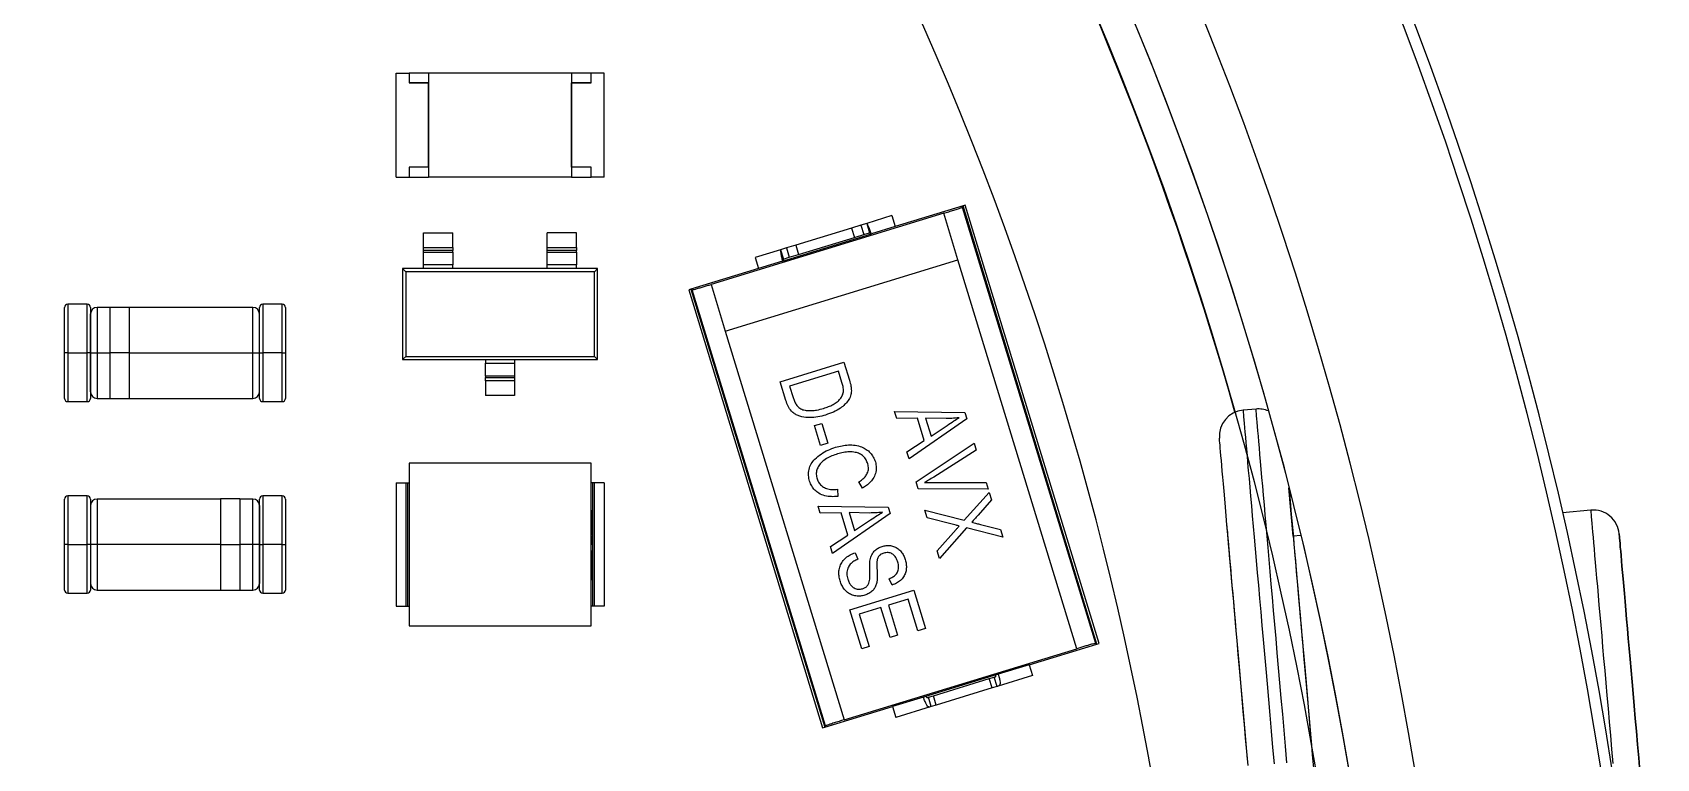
# Model space of a CAD drawing. Header units: millimetres. Extents: x 464 to 694, y 328 to 578.
# Drawn here: x 642.64 to 692.62, y 481.97 to 504.31 of the extents above; entities that cross this region are included whole.
import ezdxf

# ---------------------------------------------------------------- set-up
doc = ezdxf.new("R2010")
doc.units = ezdxf.units.MM

msp = doc.modelspace()

# ---------------------------------------------------------------- linework, layer by layer
at = {"color": 7, "linetype": 'Continuous', "lineweight": 25}
for p, q in [((653.831, 503.064), (653.831, 503.064)), ((653.831, 503.064), (653.931, 503.064)), ((653.831, 503.064), (654.231, 503.064)), ((653.831, 499.864), (653.831, 503.064)), ((653.931, 503.064), (653.931, 503.064)), ((653.931, 503.064), (654.231, 503.064)), ((654.231, 503.064), (654.231, 502.764)), ((654.831, 503.064), (654.231, 503.064)), ((654.831, 503.064), (654.231, 503.064)), ((654.831, 503.064), (654.831, 499.864)), ((659.231, 503.064), (654.831, 503.064)), ((659.231, 503.064), (654.831, 503.064)), ((659.231, 503.064), (659.231, 499.864)), ((659.831, 503.064), (659.231, 503.064)), ((659.831, 503.064), (659.231, 503.064)), ((660.231, 503.064), (659.831, 503.064)), ((659.831, 502.764), (659.831, 503.064)), ((660.131, 503.064), (659.831, 503.064)), ((660.131, 503.064), (660.131, 503.064)), ((660.231, 503.064), (660.131, 503.064)), ((660.231, 499.864), (660.231, 503.064)), ((660.231, 503.064), (660.231, 503.064)), ((654.231, 502.764), (654.831, 502.764)), ((654.831, 502.764), (654.231, 502.764)), ((654.831, 500.164), (654.831, 502.764)), ((659.231, 500.164), (659.231, 502.764)), ((659.231, 502.764), (659.831, 502.764)), ((659.831, 502.764), (659.231, 502.764)), ((653.831, 499.864), (654.231, 499.864)), ((654.831, 500.164), (654.231, 500.164)), ((654.231, 500.164), (654.231, 499.864)), ((654.231, 499.864), (654.831, 499.864)), ((659.231, 499.864), (654.831, 499.864)), ((659.831, 500.164), (659.231, 500.164)), ((659.231, 499.864), (659.831, 499.864)), ((659.831, 499.864), (659.831, 500.164)), ((660.231, 499.864), (659.831, 499.864)), ((671.281, 498.979), (669.197, 498.341)), ((671.258, 498.936), (671.281, 498.979)), ((671.258, 498.936), (675.361, 485.518)), ((671.348, 498.999), (671.281, 498.979)), ((675.404, 485.495), (671.281, 498.979)), ((675.471, 485.515), (671.348, 498.999)), ((670.686, 498.75), (663.526, 496.561)), ((668.135, 498.383), (667.851, 498.296)), ((668.315, 498.438), (668.135, 498.383)), ((668.135, 498.383), (668.223, 498.096)), ((668.315, 498.438), (668.403, 498.151)), ((669.094, 498.676), (668.318, 498.439)), ((669.197, 498.341), (668.461, 498.116)), ((669.094, 498.676), (669.197, 498.341)), ((671.124, 497.315), (670.686, 498.75)), ((654.68, 498.146), (655.58, 498.146)), ((654.68, 497.7), (654.68, 498.146)), ((655.58, 497.7), (655.58, 498.146)), ((659.38, 498.146), (658.48, 498.146)), ((658.48, 497.7), (658.48, 498.146)), ((659.38, 497.7), (659.38, 498.146)), ((665.724, 497.279), (668.461, 498.116)), ((667.851, 498.296), (666.13, 497.77)), ((666.217, 497.483), (667.939, 498.009)), ((667.851, 498.296), (667.939, 498.009)), ((667.939, 498.009), (668.223, 498.096)), ((668.223, 498.096), (668.403, 498.151)), ((654.68, 497.7), (655.58, 497.7)), ((654.68, 497.601), (654.68, 497.7)), ((655.58, 497.601), (654.68, 497.601)), ((654.68, 497.557), (654.68, 497.601)), ((654.68, 497.557), (655.58, 497.557)), ((654.68, 497.16), (654.68, 497.557)), ((655.58, 497.7), (655.58, 497.601)), ((655.58, 497.557), (655.58, 497.601)), ((655.58, 497.557), (655.58, 497.16)), ((658.48, 497.7), (659.38, 497.7)), ((658.48, 497.601), (658.48, 497.7)), ((659.38, 497.601), (658.48, 497.601)), ((658.48, 497.557), (658.48, 497.601)), ((658.48, 497.16), (658.48, 497.557)), ((658.48, 497.557), (659.38, 497.557)), ((659.38, 497.7), (659.38, 497.601)), ((659.38, 497.557), (659.38, 497.601)), ((659.38, 497.557), (659.38, 497.16)), ((665.662, 497.627), (664.887, 497.389)), ((664.887, 497.389), (664.989, 497.055)), ((665.846, 497.683), (665.666, 497.628)), ((665.666, 497.628), (665.754, 497.341)), ((665.754, 497.341), (665.934, 497.396)), ((666.13, 497.77), (665.846, 497.683)), ((665.846, 497.683), (665.934, 497.396)), ((665.934, 497.396), (666.217, 497.483)), ((666.13, 497.77), (666.217, 497.483)), ((654.127, 496.95), (654.03, 497.046)), ((654.03, 497.046), (654.03, 494.246)), ((654.68, 497.046), (654.03, 497.046)), ((654.127, 496.95), (654.127, 494.343)), ((659.934, 496.95), (654.127, 496.95)), ((655.58, 497.16), (654.68, 497.16)), ((654.68, 497.046), (654.68, 497.16)), ((655.58, 497.046), (654.68, 497.046)), ((655.58, 497.046), (655.58, 497.16)), ((658.48, 497.046), (655.58, 497.046)), ((658.48, 497.046), (658.48, 497.16)), ((659.38, 497.16), (658.48, 497.16)), ((659.38, 497.046), (658.48, 497.046)), ((659.38, 497.046), (659.38, 497.16)), ((660.03, 497.046), (659.38, 497.046)), ((659.934, 496.95), (660.03, 497.046)), ((659.934, 494.343), (659.934, 496.95)), ((660.03, 494.246), (660.03, 497.046)), ((664.989, 497.055), (662.904, 496.417)), ((663.965, 495.126), (671.124, 497.315)), ((665.724, 497.279), (664.989, 497.055)), ((674.782, 485.351), (671.124, 497.315)), ((662.904, 496.417), (662.837, 496.397)), ((662.837, 496.397), (666.96, 482.913)), ((662.947, 496.394), (662.904, 496.417)), ((662.904, 496.417), (667.027, 482.933)), ((667.049, 482.977), (662.947, 496.394)), ((663.526, 496.561), (663.965, 495.126)), ((643.625, 494.453), (643.625, 495.853)), ((644.325, 495.953), (643.725, 495.953)), ((643.725, 495.953), (643.725, 494.453)), ((644.325, 494.453), (644.325, 495.953)), ((644.425, 495.853), (644.425, 494.453)), ((645.027, 495.853), (644.627, 495.853)), ((644.627, 495.853), (644.627, 494.453)), ((645.627, 495.855), (645.027, 495.855)), ((645.027, 494.453), (645.027, 495.855)), ((645.627, 494.453), (645.627, 495.855)), ((649.427, 495.853), (645.627, 495.853)), ((649.427, 494.453), (649.427, 495.853)), ((649.629, 494.453), (649.629, 495.853)), ((650.329, 495.953), (649.729, 495.953)), ((649.729, 495.953), (649.729, 494.453)), ((650.329, 494.453), (650.329, 495.953)), ((650.429, 495.853), (650.429, 494.453)), ((644.427, 495.653), (644.425, 495.653)), ((644.427, 494.453), (644.427, 495.653)), ((649.629, 495.653), (649.627, 495.653)), ((649.627, 494.453), (649.627, 495.653)), ((650.431, 495.075), (650.429, 495.075)), ((650.431, 495.029), (650.429, 495.029)), ((650.431, 495.012), (650.429, 495.012)), ((650.431, 494.966), (650.429, 494.966)), ((650.431, 494.959), (650.429, 494.959)), ((650.431, 494.94), (650.429, 494.94)), ((650.431, 494.923), (650.429, 494.923)), ((650.431, 494.876), (650.429, 494.876)), ((650.431, 494.859), (650.429, 494.859)), ((650.431, 495.075), (650.431, 495.029)), ((650.431, 495.029), (650.431, 495.012)), ((650.431, 495.012), (650.431, 494.966)), ((650.431, 494.923), (650.431, 494.876)), ((650.431, 494.876), (650.431, 494.859)), ((650.431, 494.859), (650.431, 494.813)), ((663.965, 495.126), (667.622, 483.162)), ((643.725, 494.453), (643.625, 494.453)), ((643.625, 493.053), (643.625, 494.453)), ((643.725, 494.453), (644.325, 494.453)), ((643.725, 494.453), (643.725, 492.953)), ((644.425, 494.453), (644.325, 494.453)), ((644.325, 492.953), (644.325, 494.453)), ((644.425, 494.453), (644.425, 493.053)), ((644.425, 494.453), (644.427, 494.453)), ((644.427, 494.453), (644.627, 494.453)), ((644.427, 493.253), (644.427, 494.453)), ((644.627, 494.453), (645.027, 494.453)), ((644.627, 494.453), (644.627, 493.053)), ((645.027, 493.051), (645.027, 494.453)), ((645.627, 494.453), (645.027, 494.453)), ((645.627, 493.051), (645.627, 494.453)), ((645.627, 494.453), (649.427, 494.453)), ((649.427, 494.453), (649.627, 494.453)), ((649.427, 493.053), (649.427, 494.453)), ((649.627, 493.253), (649.627, 494.453)), ((649.629, 494.453), (649.627, 494.453)), ((649.629, 494.453), (649.729, 494.453)), ((649.629, 493.053), (649.629, 494.453)), ((650.329, 494.453), (649.729, 494.453)), ((649.729, 494.453), (649.729, 492.953)), ((650.329, 494.453), (650.429, 494.453)), ((650.329, 492.953), (650.329, 494.453)), ((650.431, 494.813), (650.429, 494.813)), ((650.431, 494.806), (650.429, 494.806)), ((650.431, 494.788), (650.429, 494.788)), ((650.431, 494.741), (650.429, 494.741)), ((650.431, 494.707), (650.429, 494.707)), ((650.431, 494.688), (650.429, 494.688)), ((650.431, 494.684), (650.429, 494.684)), ((650.431, 494.681), (650.429, 494.681)), ((650.431, 494.618), (650.429, 494.618)), ((650.431, 494.614), (650.429, 494.614)), ((650.431, 494.604), (650.429, 494.604)), ((650.431, 494.604), (650.429, 494.604)), ((650.431, 494.594), (650.429, 494.594)), ((650.431, 494.565), (650.429, 494.565)), ((650.431, 494.52), (650.429, 494.52)), ((650.431, 494.502), (650.429, 494.502)), ((650.431, 494.498), (650.429, 494.498)), ((650.431, 494.497), (650.429, 494.497)), ((650.429, 494.453), (650.429, 493.053)), ((650.431, 494.449), (650.429, 494.449)), ((650.431, 494.433), (650.429, 494.433)), ((650.431, 494.813), (650.431, 494.809)), ((650.431, 494.741), (650.431, 494.707)), ((650.431, 494.707), (650.431, 494.688)), ((650.431, 494.688), (650.431, 494.684)), ((650.431, 494.684), (650.431, 494.681)), ((650.431, 494.681), (650.431, 494.618)), ((650.431, 494.498), (650.431, 494.497)), ((650.431, 494.497), (650.431, 494.449)), ((650.431, 494.449), (650.431, 494.433)), ((654.127, 494.343), (654.03, 494.246)), ((654.127, 494.343), (659.934, 494.343)), ((659.934, 494.343), (660.03, 494.246)), ((650.431, 494.333), (650.429, 494.333)), ((650.431, 494.247), (650.429, 494.247)), ((650.431, 494.2), (650.429, 494.2)), ((650.431, 494.082), (650.429, 494.082)), ((650.431, 493.978), (650.429, 493.978)), ((650.431, 493.94), (650.429, 493.94)), ((650.431, 493.92), (650.429, 493.92)), ((654.03, 494.246), (656.58, 494.246)), ((656.58, 494.246), (657.48, 494.246)), ((656.58, 494.246), (656.58, 494.133)), ((656.58, 494.133), (657.48, 494.133)), ((656.58, 493.736), (656.58, 494.133)), ((657.48, 494.246), (660.03, 494.246)), ((657.48, 494.246), (657.48, 494.133)), ((657.48, 494.133), (657.48, 493.736)), ((665.652, 493.566), (667.617, 494.166)), ((667.45, 493.892), (665.944, 493.432)), ((667.555, 493.547), (667.45, 493.892)), ((667.617, 494.166), (667.786, 493.612)), ((650.431, 493.82), (650.429, 493.82)), ((650.431, 493.779), (650.429, 493.779)), ((657.48, 493.736), (656.58, 493.736)), ((656.58, 493.736), (656.58, 493.692)), ((656.58, 493.692), (657.48, 493.692)), ((656.58, 493.592), (656.58, 493.692)), ((657.48, 493.592), (656.58, 493.592)), ((656.58, 493.592), (656.58, 493.146)), ((657.48, 493.736), (657.48, 493.692)), ((657.48, 493.692), (657.48, 493.592)), ((657.48, 493.592), (657.48, 493.146)), ((665.829, 492.986), (665.652, 493.566)), ((665.944, 493.432), (666.051, 493.081)), ((643.725, 492.953), (644.325, 492.953)), ((644.425, 493.253), (644.427, 493.253)), ((644.627, 493.053), (645.027, 493.053)), ((645.027, 493.051), (645.627, 493.051)), ((645.627, 493.053), (649.427, 493.053)), ((649.627, 493.253), (649.629, 493.253)), ((649.729, 492.953), (650.329, 492.953)), ((657.48, 493.146), (656.58, 493.146)), ((669.175, 492.648), (671.332, 492.621)), ((669.24, 492.435), (669.175, 492.648)), ((669.88, 492.443), (669.24, 492.435)), ((671.393, 492.422), (669.62, 491.193)), ((670.089, 491.757), (669.88, 492.443)), ((670.13, 492.446), (670.299, 491.894)), ((670.758, 492.436), (670.13, 492.446)), ((671.332, 492.621), (671.393, 492.422)), ((680.298, 492.726), (679.899, 492.691)), ((666.707, 492.214), (666.937, 492.284)), ((666.894, 491.602), (666.707, 492.214)), ((666.937, 492.284), (667.124, 491.672)), ((670.299, 491.894), (670.788, 492.223)), ((667.124, 491.672), (666.894, 491.602)), ((669.555, 491.405), (670.089, 491.757)), ((669.62, 491.193), (669.555, 491.405)), ((669.837, 490.484), (671.622, 491.672)), ((671.686, 491.462), (670.381, 490.633)), ((671.622, 491.672), (671.686, 491.462)), ((654.231, 491.057), (654.231, 486.057)), ((659.831, 491.057), (654.231, 491.057)), ((659.831, 486.057), (659.831, 491.057)), ((653.831, 490.457), (653.831, 486.657)), ((653.831, 490.457), (654.131, 490.457)), ((654.131, 490.457), (654.131, 486.657)), ((654.131, 490.457), (654.18, 490.457)), ((654.18, 490.457), (654.18, 486.657)), ((654.18, 490.457), (654.231, 490.457)), ((659.881, 490.457), (659.831, 490.457)), ((659.881, 490.457), (659.881, 486.657)), ((659.93, 490.457), (659.881, 490.457)), ((659.93, 490.457), (659.93, 486.657)), ((660.231, 490.457), (659.93, 490.457)), ((660.231, 490.457), (660.231, 486.657)), ((668.187, 490.295), (668.073, 490.483)), ((669.901, 490.273), (669.837, 490.484)), ((670.431, 490.468), (671.99, 490.467)), ((671.99, 490.467), (672.055, 490.255)), ((643.625, 488.557), (643.625, 489.957)), ((644.325, 490.057), (643.725, 490.057)), ((643.725, 490.057), (643.725, 488.557)), ((644.325, 488.557), (644.325, 490.057)), ((644.425, 489.957), (644.425, 488.557)), ((648.427, 489.957), (644.627, 489.957)), ((644.627, 489.957), (644.627, 488.557)), ((649.027, 489.959), (648.427, 489.959)), ((648.427, 489.959), (648.427, 488.557)), ((649.027, 489.959), (649.027, 488.557)), ((649.427, 489.957), (649.027, 489.957)), ((649.427, 488.557), (649.427, 489.957)), ((649.629, 488.557), (649.629, 489.957)), ((650.329, 490.057), (649.729, 490.057)), ((649.729, 490.057), (649.729, 488.557)), ((650.329, 488.557), (650.329, 490.057)), ((650.429, 489.957), (650.429, 488.557)), ((667.418, 490.255), (667.429, 490.035)), ((672.055, 490.255), (669.901, 490.273)), ((671.319, 489.301), (672.084, 490.161)), ((672.155, 489.927), (671.743, 489.463)), ((672.084, 490.161), (672.155, 489.927)), ((681.443, 488.811), (681.313, 490.302)), ((644.427, 489.757), (644.425, 489.757)), ((644.427, 489.757), (644.427, 488.557)), ((649.629, 489.757), (649.627, 489.757)), ((649.627, 489.757), (649.627, 488.557)), ((659.851, 489.615), (659.831, 489.615)), ((659.851, 489.537), (659.831, 489.537)), ((659.851, 489.509), (659.831, 489.509)), ((659.851, 489.432), (659.831, 489.432)), ((659.851, 489.421), (659.831, 489.421)), ((659.851, 489.39), (659.831, 489.39)), ((659.851, 489.36), (659.831, 489.36)), ((659.851, 489.615), (659.851, 489.537)), ((659.851, 489.537), (659.851, 489.509)), ((659.851, 489.509), (659.851, 489.432)), ((659.851, 489.39), (659.851, 489.371)), ((659.851, 489.36), (659.851, 489.283)), ((666.822, 489.738), (668.979, 489.711)), ((666.887, 489.525), (666.822, 489.738)), ((667.527, 489.533), (666.887, 489.525)), ((669.04, 489.512), (667.267, 488.283)), ((667.736, 488.847), (667.527, 489.533)), ((667.777, 489.537), (667.945, 488.984)), ((668.405, 489.526), (667.777, 489.537)), ((668.979, 489.711), (669.04, 489.512)), ((670.175, 489.378), (670.104, 489.611)), ((670.104, 489.611), (671.319, 489.301)), ((670.989, 489.17), (670.175, 489.378)), ((690.608, 489.613), (689.731, 489.536)), ((643.623, 489.231), (643.625, 489.231)), ((643.623, 489.19), (643.625, 489.19)), ((643.623, 489.09), (643.625, 489.09)), ((643.623, 489.07), (643.625, 489.07)), ((643.623, 489.032), (643.625, 489.032)), ((643.623, 488.928), (643.625, 488.928)), ((659.851, 489.283), (659.831, 489.283)), ((659.851, 489.255), (659.831, 489.255)), ((659.851, 489.177), (659.831, 489.177)), ((659.851, 489.166), (659.831, 489.166)), ((659.851, 489.135), (659.831, 489.135)), ((659.851, 489.058), (659.831, 489.058)), ((659.851, 489), (659.831, 489)), ((659.851, 488.969), (659.831, 488.969)), ((659.851, 488.962), (659.831, 488.962)), ((659.851, 488.957), (659.831, 488.957)), ((659.851, 488.853), (659.831, 488.853)), ((659.851, 488.846), (659.831, 488.846)), ((659.851, 489.283), (659.851, 489.255)), ((659.851, 489.255), (659.851, 489.177)), ((659.851, 489.177), (659.851, 489.174)), ((659.851, 489.127), (659.851, 489.107)), ((659.851, 489.058), (659.851, 489)), ((659.851, 489), (659.851, 488.969)), ((659.851, 488.969), (659.851, 488.962)), ((659.851, 488.962), (659.851, 488.957)), ((659.851, 488.957), (659.851, 488.853)), ((659.851, 488.85), (659.851, 488.846)), ((667.202, 488.495), (667.736, 488.847)), ((667.945, 488.984), (668.435, 489.314)), ((670.485, 488.364), (671.065, 489.017)), ((671.389, 489.068), (670.556, 488.131)), ((672.505, 488.783), (671.389, 489.068)), ((671.814, 489.174), (672.434, 489.016)), ((672.434, 489.016), (672.505, 488.783)), ((643.623, 488.81), (643.625, 488.81)), ((643.623, 488.763), (643.625, 488.763)), ((643.623, 488.677), (643.625, 488.677)), ((643.623, 488.562), (643.623, 488.577)), ((643.623, 488.577), (643.625, 488.577)), ((643.623, 488.562), (643.625, 488.562)), ((643.623, 488.513), (643.623, 488.562)), ((643.623, 488.513), (643.625, 488.513)), ((643.623, 488.512), (643.623, 488.513)), ((643.623, 488.512), (643.625, 488.512)), ((643.623, 488.508), (643.625, 488.508)), ((643.623, 488.49), (643.625, 488.49)), ((643.623, 488.446), (643.625, 488.446)), ((643.623, 488.417), (643.625, 488.417)), ((643.623, 488.406), (643.625, 488.406)), ((643.623, 488.406), (643.625, 488.406)), ((643.623, 488.397), (643.625, 488.397)), ((643.623, 488.329), (643.623, 488.392)), ((643.623, 488.392), (643.625, 488.392)), ((643.625, 487.157), (643.625, 488.557)), ((643.725, 488.557), (643.625, 488.557)), ((643.725, 488.557), (644.325, 488.557)), ((643.725, 488.557), (643.725, 487.057)), ((644.425, 488.557), (644.325, 488.557)), ((644.325, 487.057), (644.325, 488.557)), ((644.425, 488.557), (644.425, 487.157)), ((644.425, 488.557), (644.427, 488.557)), ((644.627, 488.557), (644.427, 488.557)), ((644.427, 488.557), (644.427, 487.357)), ((648.427, 488.557), (644.627, 488.557)), ((644.627, 488.557), (644.627, 487.157)), ((648.427, 488.557), (649.027, 488.557)), ((648.427, 488.557), (648.427, 487.155)), ((649.027, 488.557), (649.027, 487.155)), ((649.427, 488.557), (649.027, 488.557)), ((649.627, 488.557), (649.427, 488.557)), ((649.427, 487.157), (649.427, 488.557)), ((649.627, 488.557), (649.627, 487.357)), ((649.629, 488.557), (649.627, 488.557)), ((649.629, 488.557), (649.729, 488.557)), ((649.629, 487.157), (649.629, 488.557)), ((650.329, 488.557), (649.729, 488.557)), ((649.729, 488.557), (649.729, 487.057)), ((650.329, 488.557), (650.429, 488.557)), ((650.329, 487.057), (650.329, 488.557)), ((650.429, 488.557), (650.429, 487.157)), ((659.851, 488.829), (659.831, 488.829)), ((659.851, 488.829), (659.831, 488.829)), ((659.851, 488.812), (659.831, 488.812)), ((659.851, 488.764), (659.831, 488.764)), ((659.851, 488.689), (659.831, 488.689)), ((659.851, 488.66), (659.831, 488.66)), ((659.851, 488.653), (659.831, 488.653)), ((659.851, 488.651), (659.831, 488.651)), ((659.851, 488.57), (659.831, 488.57)), ((659.851, 488.544), (659.831, 488.544)), ((659.851, 488.377), (659.831, 488.377)), ((659.851, 488.653), (659.851, 488.651)), ((659.851, 488.651), (659.851, 488.57)), ((659.851, 488.57), (659.851, 488.544)), ((667.267, 488.283), (667.202, 488.495)), ((670.556, 488.131), (670.485, 488.364)), ((681.678, 488.832), (681.443, 488.811)), ((643.623, 488.329), (643.625, 488.329)), ((643.623, 488.327), (643.623, 488.329)), ((643.623, 488.327), (643.625, 488.327)), ((643.623, 488.323), (643.623, 488.327)), ((643.623, 488.323), (643.625, 488.323)), ((643.623, 488.304), (643.623, 488.323)), ((643.623, 488.269), (643.623, 488.304)), ((643.623, 488.304), (643.625, 488.304)), ((643.623, 488.269), (643.625, 488.269)), ((643.623, 488.223), (643.625, 488.223)), ((643.623, 488.204), (643.625, 488.204)), ((643.623, 488.197), (643.623, 488.201)), ((643.623, 488.151), (643.623, 488.197)), ((643.623, 488.197), (643.625, 488.197)), ((643.623, 488.151), (643.625, 488.151)), ((643.623, 488.134), (643.623, 488.151)), ((643.623, 488.134), (643.625, 488.134)), ((643.623, 488.088), (643.623, 488.134)), ((643.623, 488.088), (643.625, 488.088)), ((643.623, 488.07), (643.625, 488.07)), ((643.623, 488.051), (643.625, 488.051)), ((643.623, 487.998), (643.623, 488.045)), ((643.623, 488.045), (643.625, 488.045)), ((643.623, 487.998), (643.625, 487.998)), ((643.623, 487.981), (643.623, 487.998)), ((643.623, 487.935), (643.623, 487.981)), ((643.623, 487.981), (643.625, 487.981)), ((643.623, 487.935), (643.625, 487.935)), ((659.851, 488.234), (659.831, 488.234)), ((659.851, 488.156), (659.831, 488.156)), ((659.851, 487.96), (659.831, 487.96)), ((667.959, 488.3), (668.047, 488.103)), ((644.425, 487.357), (644.427, 487.357)), ((649.627, 487.357), (649.629, 487.357)), ((659.851, 487.786), (659.831, 487.786)), ((659.851, 487.722), (659.831, 487.722)), ((659.851, 487.689), (659.831, 487.689)), ((659.851, 487.523), (659.831, 487.523)), ((659.851, 487.455), (659.831, 487.455)), ((669.099, 487.309), (669.012, 487.505)), ((643.725, 487.057), (644.325, 487.057)), ((644.627, 487.157), (648.427, 487.157)), ((648.427, 487.155), (649.027, 487.155)), ((649.027, 487.157), (649.427, 487.157)), ((649.729, 487.057), (650.329, 487.057)), ((667.797, 486.548), (669.762, 487.149)), ((669.595, 486.875), (668.983, 486.687)), ((669.891, 485.905), (669.595, 486.875)), ((669.762, 487.149), (670.121, 485.975)), ((653.831, 486.657), (654.131, 486.657)), ((654.131, 486.657), (654.18, 486.657)), ((654.18, 486.657), (654.231, 486.657)), ((659.881, 486.657), (659.831, 486.657)), ((659.93, 486.657), (659.881, 486.657)), ((660.231, 486.657), (659.93, 486.657)), ((668.164, 485.349), (667.797, 486.548)), ((668.753, 486.617), (668.089, 486.414)), ((668.089, 486.414), (668.394, 485.419)), ((669.034, 485.698), (668.753, 486.617)), ((668.983, 486.687), (669.263, 485.769)), ((654.231, 486.057), (659.831, 486.057)), ((670.121, 485.975), (669.891, 485.905)), ((667.622, 483.162), (674.782, 485.351)), ((668.394, 485.419), (668.164, 485.349)), ((669.263, 485.769), (669.034, 485.698)), ((673.319, 484.857), (675.404, 485.495)), ((675.361, 485.518), (675.404, 485.495)), ((675.404, 485.495), (675.471, 485.515)), ((673.319, 484.857), (672.363, 484.565)), ((673.319, 484.857), (673.421, 484.523)), ((672.363, 484.565), (670.068, 483.863)), ((670.369, 483.903), (672.09, 484.429)), ((672.09, 484.429), (672.244, 484.476)), ((672.178, 484.142), (672.09, 484.429)), ((672.332, 484.189), (672.244, 484.476)), ((672.363, 484.565), (672.395, 484.46)), ((673.421, 484.523), (672.364, 484.199)), ((670.068, 483.863), (669.111, 483.571)), ((670.1, 483.758), (670.068, 483.863)), ((670.215, 483.856), (670.369, 483.903)), ((670.303, 483.569), (670.215, 483.856)), ((670.457, 483.616), (670.369, 483.903)), ((672.178, 484.142), (670.457, 483.616)), ((672.332, 484.189), (672.178, 484.142)), ((667.027, 482.933), (669.111, 483.571)), ((669.111, 483.571), (669.214, 483.236)), ((670.271, 483.559), (669.214, 483.236)), ((670.303, 483.569), (670.271, 483.559)), ((670.457, 483.616), (670.303, 483.569)), ((666.96, 482.913), (667.027, 482.933)), ((667.049, 482.977), (667.027, 482.933))]:
    msp.add_line(p, q, dxfattribs=at)
at = {"color": 7, "linetype": 'Continuous', "lineweight": 25, "flags": 128}
for points in [[(679.899, 492.691), (679.9, 492.683), (679.902, 492.658), (679.906, 492.616), (679.911, 492.558), (679.918, 492.482), (679.926, 492.391), (679.935, 492.283), (679.946, 492.158), (679.958, 492.017), (679.972, 491.86), (679.987, 491.687), (680.004, 491.498), (680.022, 491.293), (680.041, 491.073), (680.061, 490.838), (680.083, 490.587), (680.107, 490.321), (680.131, 490.041), (680.157, 489.746), (680.184, 489.437), (680.212, 489.114), (680.242, 488.778), (680.272, 488.428), (680.304, 488.065), (680.337, 487.689), (680.371, 487.301), (680.406, 486.9), (680.442, 486.488), (680.479, 486.065), (680.517, 485.63), (680.556, 485.185), (680.596, 484.73), (680.637, 484.265), (680.678, 483.79), (680.72, 483.306), (680.764, 482.813), (680.807, 482.313), (680.852, 481.804)], [(681.25, 481.839), (681.206, 482.347), (681.162, 482.848), (681.119, 483.341), (681.077, 483.825), (681.035, 484.299), (680.994, 484.765), (680.954, 485.22), (680.916, 485.665), (680.878, 486.1), (680.84, 486.523), (680.804, 486.935), (680.769, 487.336), (680.735, 487.724), (680.703, 488.1), (680.671, 488.463), (680.64, 488.813), (680.611, 489.149), (680.582, 489.472), (680.555, 489.781), (680.53, 490.076), (680.505, 490.356), (680.482, 490.622), (680.46, 490.873), (680.439, 491.108), (680.42, 491.328), (680.402, 491.533), (680.386, 491.722), (680.371, 491.895), (680.357, 492.052), (680.344, 492.193), (680.334, 492.317), (680.324, 492.426), (680.316, 492.517), (680.31, 492.592), (680.304, 492.651), (680.301, 492.693), (680.299, 492.718), (680.298, 492.726), (680.298, 492.726)], [(680.037, 481.939), (679.994, 482.429), (679.952, 482.911), (679.91, 483.385), (679.87, 483.849), (679.83, 484.304), (679.791, 484.748), (679.753, 485.182), (679.716, 485.605), (679.68, 486.017), (679.645, 486.418), (679.611, 486.806), (679.578, 487.182), (679.546, 487.546), (679.516, 487.897), (679.486, 488.234), (679.458, 488.558), (679.431, 488.867), (679.405, 489.163), (679.38, 489.444), (679.357, 489.711), (679.335, 489.962), (679.314, 490.199), (679.295, 490.42), (679.277, 490.626), (679.26, 490.815), (679.245, 490.989), (679.231, 491.147), (679.219, 491.289), (679.208, 491.414), (679.199, 491.522), (679.19, 491.615), (679.184, 491.69), (679.179, 491.749), (679.175, 491.791), (679.173, 491.816), (679.172, 491.825), (679.172, 491.825)], [(681.313, 490.302), (681.317, 490.257), (681.338, 490.013), (681.361, 489.754), (681.385, 489.48), (681.41, 489.191), (681.437, 488.889), (681.464, 488.572), (681.493, 488.241), (681.523, 487.897), (681.555, 487.54), (681.587, 487.17), (681.62, 486.788), (681.655, 486.393), (681.69, 485.987), (681.727, 485.569), (681.764, 485.141), (681.803, 484.701), (681.842, 484.252), (681.882, 483.792), (681.923, 483.324), (681.965, 482.846), (682.008, 482.359), (682.051, 481.865)], [(691.29, 481.819), (691.252, 482.256), (691.215, 482.684), (691.178, 483.104), (691.142, 483.513), (691.107, 483.912), (691.073, 484.301), (691.04, 484.679), (691.008, 485.045), (690.977, 485.4), (690.947, 485.743), (690.918, 486.073), (690.89, 486.39), (690.864, 486.694), (690.838, 486.984), (690.814, 487.261), (690.791, 487.523), (690.77, 487.771), (690.749, 488.004), (690.73, 488.222), (690.712, 488.425), (690.696, 488.613), (690.681, 488.785), (690.667, 488.941), (690.655, 489.081), (690.644, 489.205), (690.635, 489.313), (690.627, 489.405), (690.62, 489.48), (690.615, 489.538), (690.611, 489.58), (690.609, 489.605), (690.608, 489.613)], [(680.053, 481.754), (680.015, 482.185), (679.979, 482.606), (679.943, 483.018), (679.907, 483.419), (679.873, 483.81), (679.84, 484.189), (679.808, 484.557), (679.777, 484.913), (679.747, 485.257), (679.718, 485.588), (679.69, 485.906), (679.663, 486.211), (679.638, 486.502), (679.613, 486.779), (679.59, 487.042), (679.569, 487.291), (679.548, 487.524), (679.529, 487.743), (679.511, 487.946), (679.495, 488.134), (679.48, 488.306), (679.466, 488.463), (679.454, 488.603), (679.443, 488.727), (679.434, 488.835), (679.426, 488.926), (679.419, 489.001), (679.414, 489.06), (679.41, 489.102), (679.408, 489.127), (679.407, 489.135)], [(691.475, 488.886), (691.476, 488.877), (691.478, 488.852), (691.482, 488.811), (691.487, 488.752), (691.493, 488.677), (691.501, 488.586), (691.511, 488.478), (691.522, 488.354), (691.534, 488.214), (691.547, 488.058), (691.562, 487.886), (691.579, 487.699), (691.597, 487.496), (691.616, 487.278), (691.636, 487.046), (691.658, 486.798), (691.681, 486.537), (691.705, 486.261), (691.73, 485.972), (691.756, 485.669), (691.784, 485.353), (691.813, 485.025), (691.843, 484.684), (691.874, 484.331), (691.905, 483.967), (691.938, 483.591), (691.972, 483.205), (692.007, 482.809), (692.042, 482.403), (692.079, 481.988), (692.116, 481.564)], [(692.116, 481.564), (692.079, 481.988), (692.042, 482.403), (692.007, 482.809), (691.972, 483.205), (691.938, 483.591), (691.905, 483.967), (691.874, 484.331), (691.843, 484.684), (691.813, 485.025), (691.784, 485.353), (691.756, 485.669), (691.73, 485.972), (691.705, 486.261), (691.681, 486.537), (691.658, 486.798), (691.636, 487.046), (691.616, 487.278), (691.597, 487.496), (691.579, 487.699), (691.562, 487.886), (691.547, 488.058), (691.534, 488.214), (691.522, 488.354), (691.511, 488.478), (691.501, 488.586), (691.493, 488.677), (691.487, 488.752), (691.482, 488.811), (691.478, 488.852), (691.476, 488.877), (691.475, 488.886)], [(681.443, 488.811), (681.444, 488.809), (681.445, 488.792), (681.448, 488.759), (681.452, 488.709), (681.458, 488.642), (681.465, 488.559), (681.474, 488.46), (681.484, 488.344), (681.496, 488.211), (681.509, 488.063), (681.523, 487.899), (681.539, 487.719), (681.556, 487.524), (681.574, 487.313), (681.594, 487.088), (681.615, 486.847), (681.638, 486.592), (681.661, 486.322), (681.686, 486.039), (681.712, 485.742), (681.739, 485.431), (681.767, 485.107), (681.797, 484.771), (681.827, 484.422), (681.859, 484.062), (681.891, 483.69), (681.925, 483.306), (681.959, 482.912), (681.995, 482.508), (682.031, 482.093), (682.068, 481.67)]]:
    msp.add_lwpolyline(points, dxfattribs=at)
at = {"color": 7, "linetype": 'Continuous', "lineweight": 25}
for centre, radius, start, end in [((578.526, 464), 100.099, 314.4115, 225.62855), ((578.526, 464), 113.756, 317.34159, 38.19608), ((578.526, 464), 114.099, 317.40891, 38.07223), ((578.526, 464), 114.099, 317.40891, 38.07223), ((578.526, 464), 114.099, 317.40891, 38.07223), ((578.526, 464), 108.099, 316.18346, 39.52612), ((578.526, 464), 108.099, 316.18346, 39.52612), ((578.526, 464), 106.099, 315.7508, 39.07105), ((578.526, 464), 106.099, 315.96873, 38.83836), ((578.526, 464), 106.099, 315.96873, 38.83836), ((578.526, 464), 105.099, 315.96873, 38.83836), ((578.526, 464), 105.099, 15.80648, 38.83836), ((643.725, 495.853), 0.1, 90, 180), ((644.325, 495.853), 0.1, 0, 90), ((644.627, 495.653), 0.2, 90, 180), ((649.427, 495.653), 0.2, 0, 90), ((649.729, 495.853), 0.1, 90, 180), ((650.329, 495.853), 0.1, 0, 90), ((643.725, 493.053), 0.1, 180, 270), ((644.325, 493.053), 0.1, 270, 0), ((644.627, 493.253), 0.2, 180, 270), ((649.427, 493.253), 0.2, 270, 0), ((649.729, 493.053), 0.1, 180, 270), ((650.329, 493.053), 0.1, 270, 0), ((679.969, 491.894), 0.8, 95, 185), ((680.368, 491.929), 0.8, 67.0922, 95), ((643.725, 489.957), 0.1, 90, 180), ((644.325, 489.957), 0.1, 0, 90), ((644.627, 489.757), 0.2, 90, 180), ((649.427, 489.757), 0.2, 0, 90), ((649.729, 489.957), 0.1, 90, 180), ((650.329, 489.957), 0.1, 0, 90), ((690.678, 488.816), 0.8, 5, 95), ((644.627, 487.357), 0.2, 180, 270), ((649.427, 487.357), 0.2, 270, 0), ((643.725, 487.157), 0.1, 180, 270), ((644.325, 487.157), 0.1, 270, 0), ((649.729, 487.157), 0.1, 180, 270), ((650.329, 487.157), 0.1, 270, 0)]:
    msp.add_arc(centre, radius, start, end, dxfattribs=at)
for points, knots in [([(670.686, 498.75), (670.738, 498.766), (670.848, 498.799), (671.002, 498.848), (671.124, 498.887), (671.204, 498.914), (671.249, 498.93), (671.255, 498.934), (671.258, 498.936)], [0, 0, 0, 0, 0.176815, 0.366842, 0.562786, 0.715406, 0.862203, 1, 1, 1, 1]), ([(668.318, 498.439), (668.318, 498.438), (668.317, 498.438), (668.315, 498.438), (668.315, 498.438)], [0, 0, 0, 0, 0.558914, 1, 1, 1, 1]), ([(668.403, 498.151), (668.403, 498.151), (668.404, 498.151), (668.406, 498.152), (668.406, 498.152)], [0, 0, 0, 0, 0.561157, 1, 1, 1, 1]), ([(665.666, 497.628), (665.665, 497.628), (665.664, 497.627), (665.663, 497.627), (665.662, 497.627)], [0, 0, 0, 0, 0.560937, 1, 1, 1, 1]), ([(665.75, 497.34), (665.751, 497.34), (665.752, 497.34), (665.753, 497.341), (665.754, 497.341)], [0, 0, 0, 0, 0.5591542, 1, 1, 1, 1]), ([(662.947, 496.394), (662.953, 496.395), (662.964, 496.397), (663.04, 496.417), (663.149, 496.448), (663.276, 496.485), (663.4, 496.522), (663.485, 496.548), (663.526, 496.561)], [0, 0, 0, 0, 0.176841, 0.366886, 0.562833, 0.715444, 0.862223, 1, 1, 1, 1]), ([(667.601, 493.257), (667.599, 493.312), (667.596, 493.411), (667.568, 493.505), (667.555, 493.547)], [0, 0, 0, 0, 0.559046, 1, 1, 1, 1]), ([(667.786, 493.612), (667.804, 493.553), (667.835, 493.447), (667.842, 493.337), (667.845, 493.289)], [0, 0, 0, 0, 0.5603093, 1, 1, 1, 1]), ([(667.051, 492.542), (666.972, 492.52), (666.813, 492.477), (666.566, 492.453), (666.36, 492.474), (666.202, 492.521), (666.091, 492.577), (665.982, 492.673), (665.89, 492.811), (665.849, 492.928), (665.829, 492.986)], [0, 0, 0, 0, 0.166816, 0.333535, 0.50012, 0.583496, 0.666833, 0.750114, 0.874963, 1, 1, 1, 1]), ([(666.051, 493.081), (666.064, 493.043), (666.089, 492.968), (666.143, 492.86), (666.226, 492.762), (666.347, 492.697), (666.441, 492.685), (666.487, 492.679)], [0, 0, 0, 0, 0.187098, 0.374067, 0.560603, 0.780011, 1, 1, 1, 1]), ([(666.991, 492.747), (667.041, 492.764), (667.14, 492.796), (667.282, 492.861), (667.405, 492.94), (667.5, 493.035), (667.573, 493.137), (667.592, 493.217), (667.601, 493.257)], [0, 0, 0, 0, 0.186904, 0.37376, 0.560458, 0.707214, 0.853745, 1, 1, 1, 1]), ([(667.845, 493.289), (667.839, 493.235), (667.826, 493.126), (667.747, 492.981), (667.641, 492.857), (667.49, 492.735), (667.293, 492.624), (667.132, 492.57), (667.051, 492.542)], [0, 0, 0, 0, 0.139759, 0.279653, 0.419689, 0.559794, 0.77981, 1, 1, 1, 1]), ([(666.487, 492.679), (666.535, 492.677), (666.631, 492.674), (666.8, 492.696), (666.919, 492.728), (666.991, 492.747)], [0, 0, 0, 0, 0.279972, 0.560021, 1, 1, 1, 1]), ([(671.158, 492.459), (671.083, 492.451), (670.95, 492.437), (670.817, 492.436), (670.758, 492.436)], [0, 0, 0, 0, 0.5599894, 1, 1, 1, 1]), ([(670.788, 492.223), (670.856, 492.269), (670.978, 492.35), (671.103, 492.426), (671.158, 492.459)], [0, 0, 0, 0, 0.5600122, 1, 1, 1, 1]), ([(666.56, 490.503), (666.546, 490.563), (666.516, 490.683), (666.532, 490.87), (666.603, 491.043), (666.733, 491.203), (666.907, 491.348), (667.124, 491.468), (667.28, 491.521), (667.358, 491.548)], [0, 0, 0, 0, 0.124979, 0.24981, 0.374582, 0.499572, 0.666278, 0.833104, 1, 1, 1, 1]), ([(667.42, 491.344), (667.361, 491.324), (667.243, 491.286), (667.077, 491.203), (666.937, 491.103), (666.837, 490.983), (666.777, 490.856), (666.757, 490.716), (666.778, 490.625), (666.788, 490.579)], [0, 0, 0, 0, 0.16693, 0.333771, 0.500421, 0.625424, 0.750319, 0.875093, 1, 1, 1, 1]), ([(667.358, 491.548), (667.423, 491.566), (667.555, 491.602), (667.759, 491.627), (667.964, 491.617), (668.15, 491.57), (668.306, 491.488), (668.429, 491.383), (668.526, 491.252), (668.563, 491.151), (668.582, 491.101)], [0, 0, 0, 0, 0.1401526, 0.2802431, 0.4202325, 0.5601886, 0.6701507, 0.7801025, 0.8900349, 1, 1, 1, 1]), ([(668.35, 491.039), (668.334, 491.082), (668.301, 491.168), (668.213, 491.278), (668.097, 491.355), (667.95, 491.401), (667.781, 491.414), (667.597, 491.393), (667.479, 491.36), (667.42, 491.344)], [0, 0, 0, 0, 0.125027, 0.249956, 0.374751, 0.499696, 0.666318, 0.8331, 1, 1, 1, 1]), ([(668.073, 490.483), (668.108, 490.506), (668.178, 490.553), (668.27, 490.64), (668.345, 490.752), (668.382, 490.893), (668.36, 490.99), (668.35, 491.039)], [0, 0, 0, 0, 0.187171, 0.374179, 0.560927, 0.78026, 1, 1, 1, 1]), ([(668.582, 491.101), (668.596, 491.041), (668.623, 490.922), (668.594, 490.738), (668.519, 490.584), (668.419, 490.463), (668.309, 490.37), (668.227, 490.32), (668.187, 490.295)], [0, 0, 0, 0, 0.1865032, 0.3728394, 0.5593639, 0.7061933, 0.8530872, 1, 1, 1, 1]), ([(667.429, 490.035), (667.362, 490.031), (667.228, 490.023), (667.027, 490.051), (666.851, 490.12), (666.713, 490.227), (666.616, 490.354), (666.579, 490.453), (666.56, 490.503)], [0, 0, 0, 0, 0.186909, 0.37368, 0.560114, 0.706731, 0.853314, 1, 1, 1, 1]), ([(666.788, 490.579), (666.806, 490.534), (666.842, 490.444), (666.947, 490.339), (667.085, 490.268), (667.247, 490.241), (667.361, 490.25), (667.418, 490.255)], [0, 0, 0, 0, 0.1865922, 0.3730589, 0.5596226, 0.77961, 1, 1, 1, 1]), ([(670.381, 490.633), (670.328, 490.6), (670.233, 490.541), (670.138, 490.485), (670.095, 490.46)], [0, 0, 0, 0, 0.56, 1, 1, 1, 1]), ([(670.095, 490.46), (670.158, 490.462), (670.27, 490.467), (670.382, 490.468), (670.431, 490.468)], [0, 0, 0, 0, 0.55999, 1, 1, 1, 1]), ([(659.851, 489.421), (659.851, 489.42), (659.851, 489.419), (659.851, 489.411), (659.851, 489.398), (659.851, 489.39)], [0, 0, 0, 0, 0.297635, 0.573106, 1, 1, 1, 1]), ([(668.805, 489.549), (668.73, 489.541), (668.597, 489.527), (668.464, 489.527), (668.405, 489.526)], [0, 0, 0, 0, 0.559989, 1, 1, 1, 1]), ([(668.435, 489.314), (668.503, 489.359), (668.625, 489.441), (668.75, 489.516), (668.805, 489.549)], [0, 0, 0, 0, 0.560012, 1, 1, 1, 1]), ([(671.743, 489.463), (671.706, 489.423), (671.641, 489.35), (671.577, 489.277), (671.548, 489.245)], [0, 0, 0, 0, 0.56, 1, 1, 1, 1]), ([(659.851, 489.166), (659.851, 489.166), (659.851, 489.165), (659.851, 489.156), (659.851, 489.143), (659.851, 489.135)], [0, 0, 0, 0, 0.297635, 0.573106, 1, 1, 1, 1]), ([(659.851, 489.135), (659.851, 489.123), (659.851, 489.099), (659.851, 489.071), (659.851, 489.058)], [0, 0, 0, 0, 0.541032, 1, 1, 1, 1]), ([(659.851, 488.846), (659.851, 488.843), (659.851, 488.837), (659.851, 488.831), (659.851, 488.83), (659.851, 488.829)], [0, 0, 0, 0, 0.292205, 0.564001, 1, 1, 1, 1]), ([(671.163, 489.126), (671.13, 489.134), (671.072, 489.149), (671.014, 489.163), (670.989, 489.17)], [0, 0, 0, 0, 0.56001, 1, 1, 1, 1]), ([(671.065, 489.017), (671.083, 489.037), (671.116, 489.073), (671.149, 489.11), (671.163, 489.126)], [0, 0, 0, 0, 0.56, 1, 1, 1, 1]), ([(671.548, 489.245), (671.598, 489.232), (671.686, 489.207), (671.775, 489.184), (671.814, 489.174)], [0, 0, 0, 0, 0.559996, 1, 1, 1, 1]), ([(659.851, 488.812), (659.851, 488.804), (659.851, 488.788), (659.851, 488.772), (659.851, 488.764)], [0, 0, 0, 0, 0.516592, 1, 1, 1, 1]), ([(659.851, 488.795), (659.851, 488.794), (659.851, 488.794), (659.851, 488.788), (659.851, 488.778), (659.851, 488.762), (659.851, 488.749), (659.851, 488.742)], [0, 0, 0, 0, 0.2157364, 0.3973822, 0.5615409, 0.7617568, 1, 1, 1, 1]), ([(659.851, 488.764), (659.851, 488.748), (659.851, 488.72), (659.851, 488.698), (659.851, 488.689)], [0, 0, 0, 0, 0.568137, 1, 1, 1, 1]), ([(659.851, 488.689), (659.851, 488.68), (659.851, 488.662), (659.851, 488.66), (659.851, 488.66)], [0, 0, 0, 0, 0.535916, 1, 1, 1, 1]), ([(659.851, 488.377), (659.851, 488.375), (659.851, 488.369), (659.851, 488.332), (659.851, 488.286), (659.851, 488.252), (659.851, 488.234)], [0, 0, 0, 0, 0.281479, 0.558611, 0.777607, 1, 1, 1, 1]), ([(668.411, 487.803), (668.411, 487.857), (668.409, 487.964), (668.423, 488.126), (668.479, 488.268), (668.566, 488.377), (668.67, 488.454), (668.749, 488.483), (668.789, 488.498)], [0, 0, 0, 0, 0.1870038, 0.3738207, 0.5600388, 0.7066762, 0.8532876, 1, 1, 1, 1]), ([(668.789, 488.498), (668.831, 488.508), (668.915, 488.53), (669.046, 488.527), (669.171, 488.493), (669.287, 488.429), (669.384, 488.335), (669.457, 488.22), (669.487, 488.135), (669.502, 488.092)], [0, 0, 0, 0, 0.140076, 0.28004, 0.419963, 0.559933, 0.70656, 0.853215, 1, 1, 1, 1]), ([(659.851, 488.234), (659.851, 488.223), (659.851, 488.204), (659.851, 488.171), (659.851, 488.156)], [0, 0, 0, 0, 0.556897, 1, 1, 1, 1]), ([(659.851, 488.156), (659.851, 488.123), (659.851, 488.064), (659.851, 487.991), (659.851, 487.96)], [0, 0, 0, 0, 0.5604465, 1, 1, 1, 1]), ([(659.851, 487.96), (659.851, 487.925), (659.851, 487.862), (659.851, 487.809), (659.851, 487.786)], [0, 0, 0, 0, 0.56138, 1, 1, 1, 1]), ([(667.497, 487.44), (667.484, 487.49), (667.458, 487.589), (667.456, 487.744), (667.49, 487.896), (667.564, 488.035), (667.673, 488.152), (667.808, 488.243), (667.909, 488.281), (667.959, 488.3)], [0, 0, 0, 0, 0.140104, 0.280105, 0.420024, 0.559967, 0.706518, 0.853209, 1, 1, 1, 1]), ([(668.047, 488.103), (668.004, 488.084), (667.917, 488.045), (667.802, 487.954), (667.726, 487.82), (667.695, 487.658), (667.72, 487.548), (667.732, 487.493)], [0, 0, 0, 0, 0.187119, 0.373801, 0.560293, 0.779985, 1, 1, 1, 1]), ([(668.667, 488.167), (668.655, 488.136), (668.632, 488.073), (668.627, 487.953), (668.63, 487.867), (668.632, 487.815)], [0, 0, 0, 0, 0.279052, 0.559391, 1, 1, 1, 1]), ([(668.847, 488.292), (668.807, 488.278), (668.735, 488.252), (668.688, 488.193), (668.667, 488.167)], [0, 0, 0, 0, 0.5603736, 1, 1, 1, 1]), ([(669.274, 488.015), (669.262, 488.049), (669.239, 488.116), (669.18, 488.208), (669.091, 488.281), (668.972, 488.318), (668.889, 488.301), (668.847, 488.292)], [0, 0, 0, 0, 0.187284, 0.374298, 0.56089, 0.78021, 1, 1, 1, 1]), ([(669.012, 487.505), (669.048, 487.522), (669.122, 487.554), (669.218, 487.63), (669.288, 487.739), (669.308, 487.877), (669.286, 487.969), (669.274, 488.015)], [0, 0, 0, 0, 0.187171, 0.373992, 0.560312, 0.779718, 1, 1, 1, 1]), ([(669.502, 488.092), (669.514, 488.047), (669.537, 487.958), (669.54, 487.818), (669.514, 487.681), (669.451, 487.553), (669.355, 487.446), (669.235, 487.361), (669.145, 487.326), (669.099, 487.309)], [0, 0, 0, 0, 0.140099, 0.280128, 0.420091, 0.560012, 0.706593, 0.853261, 1, 1, 1, 1]), ([(659.851, 487.786), (659.851, 487.773), (659.851, 487.749), (659.851, 487.731), (659.851, 487.722)], [0, 0, 0, 0, 0.5553204, 1, 1, 1, 1]), ([(659.851, 487.722), (659.851, 487.716), (659.851, 487.705), (659.851, 487.694), (659.851, 487.689)], [0, 0, 0, 0, 0.560098, 1, 1, 1, 1]), ([(659.851, 487.689), (659.851, 487.654), (659.851, 487.592), (659.851, 487.544), (659.851, 487.523)], [0, 0, 0, 0, 0.556227, 1, 1, 1, 1]), ([(659.851, 487.523), (659.851, 487.501), (659.851, 487.463), (659.851, 487.457), (659.851, 487.455)], [0, 0, 0, 0, 0.557202, 1, 1, 1, 1]), ([(668.258, 486.996), (668.213, 486.985), (668.123, 486.962), (667.983, 486.97), (667.848, 487.006), (667.724, 487.076), (667.621, 487.177), (667.545, 487.302), (667.513, 487.394), (667.497, 487.44)], [0, 0, 0, 0, 0.140012, 0.28, 0.420009, 0.559917, 0.706522, 0.853234, 1, 1, 1, 1]), ([(667.732, 487.493), (667.745, 487.456), (667.77, 487.384), (667.834, 487.287), (667.93, 487.211), (668.057, 487.17), (668.145, 487.189), (668.19, 487.198)], [0, 0, 0, 0, 0.187286, 0.374265, 0.560938, 0.780258, 1, 1, 1, 1]), ([(668.19, 487.198), (668.217, 487.209), (668.273, 487.229), (668.341, 487.288), (668.387, 487.364), (668.414, 487.479), (668.415, 487.627), (668.413, 487.744), (668.411, 487.803)], [0, 0, 0, 0, 0.124936, 0.249744, 0.37449, 0.499429, 0.749627, 1, 1, 1, 1]), ([(668.635, 487.442), (668.628, 487.404), (668.616, 487.328), (668.568, 487.221), (668.492, 487.123), (668.387, 487.043), (668.301, 487.012), (668.258, 486.996)], [0, 0, 0, 0, 0.186763, 0.373515, 0.560168, 0.779996, 1, 1, 1, 1]), ([(668.632, 487.815), (668.636, 487.745), (668.644, 487.621), (668.638, 487.497), (668.635, 487.442)], [0, 0, 0, 0, 0.56013, 1, 1, 1, 1]), ([(675.361, 485.518), (675.355, 485.517), (675.344, 485.516), (675.268, 485.495), (675.159, 485.464), (675.032, 485.427), (674.908, 485.39), (674.823, 485.364), (674.782, 485.351)], [0, 0, 0, 0, 0.176841, 0.366886, 0.562833, 0.715444, 0.862223, 1, 1, 1, 1]), ([(672.244, 484.476), (672.251, 484.478), (672.262, 484.482), (672.272, 484.485), (672.276, 484.486)], [0, 0, 0, 0, 0.565708, 1, 1, 1, 1]), ([(672.276, 484.486), (672.28, 484.488), (672.287, 484.492), (672.291, 484.506), (672.292, 484.524), (672.289, 484.536), (672.287, 484.542)], [0, 0, 0, 0, 0.279901, 0.559082, 0.77909, 1, 1, 1, 1]), ([(672.395, 484.46), (672.404, 484.426), (672.422, 484.358), (672.426, 484.277), (672.411, 484.222), (672.379, 484.207), (672.364, 484.199)], [0, 0, 0, 0, 0.25261, 0.49986, 0.761218, 1, 1, 1, 1]), ([(670.143, 483.886), (670.144, 483.884), (670.146, 483.878), (670.151, 483.867), (670.159, 483.855), (670.171, 483.845), (670.179, 483.846), (670.183, 483.846)], [0, 0, 0, 0, 0.103679, 0.212061, 0.445285, 0.70655, 1, 1, 1, 1]), ([(670.183, 483.846), (670.189, 483.848), (670.199, 483.851), (670.211, 483.855), (670.215, 483.856)], [0, 0, 0, 0, 0.558954, 1, 1, 1, 1]), ([(672.364, 484.199), (672.359, 484.198), (672.349, 484.195), (672.337, 484.191), (672.332, 484.189)], [0, 0, 0, 0, 0.5541169, 1, 1, 1, 1]), ([(670.271, 483.559), (670.256, 483.557), (670.223, 483.551), (670.182, 483.581), (670.14, 483.648), (670.114, 483.72), (670.1, 483.758)], [0, 0, 0, 0, 0.213975, 0.449012, 0.709872, 1, 1, 1, 1]), ([(667.622, 483.162), (667.57, 483.146), (667.46, 483.113), (667.306, 483.064), (667.184, 483.025), (667.104, 482.998), (667.059, 482.982), (667.052, 482.978), (667.049, 482.977)], [0, 0, 0, 0, 0.176815, 0.366842, 0.562786, 0.715406, 0.862203, 1, 1, 1, 1])]:
    msp.add_open_spline(points, degree=3, knots=knots, dxfattribs=at)
for points in [[(668.461, 498.116), (668.444, 498.159), (668.41, 498.245), (668.367, 498.352), (668.333, 498.427), (668.323, 498.435), (668.318, 498.439)], [(668.406, 498.152), (668.407, 498.151), (668.408, 498.15), (668.412, 498.139), (668.418, 498.124), (668.422, 498.111), (668.424, 498.105)], [(665.662, 497.627), (665.66, 497.621), (665.657, 497.608), (665.67, 497.528), (665.694, 497.414), (665.714, 497.324), (665.724, 497.279)], [(665.761, 497.291), (665.759, 497.297), (665.756, 497.31), (665.752, 497.326), (665.75, 497.337), (665.75, 497.339), (665.75, 497.34)]]:
    msp.add_open_spline(points, degree=3, dxfattribs=at)

doc.saveas('drawing.dxf')
